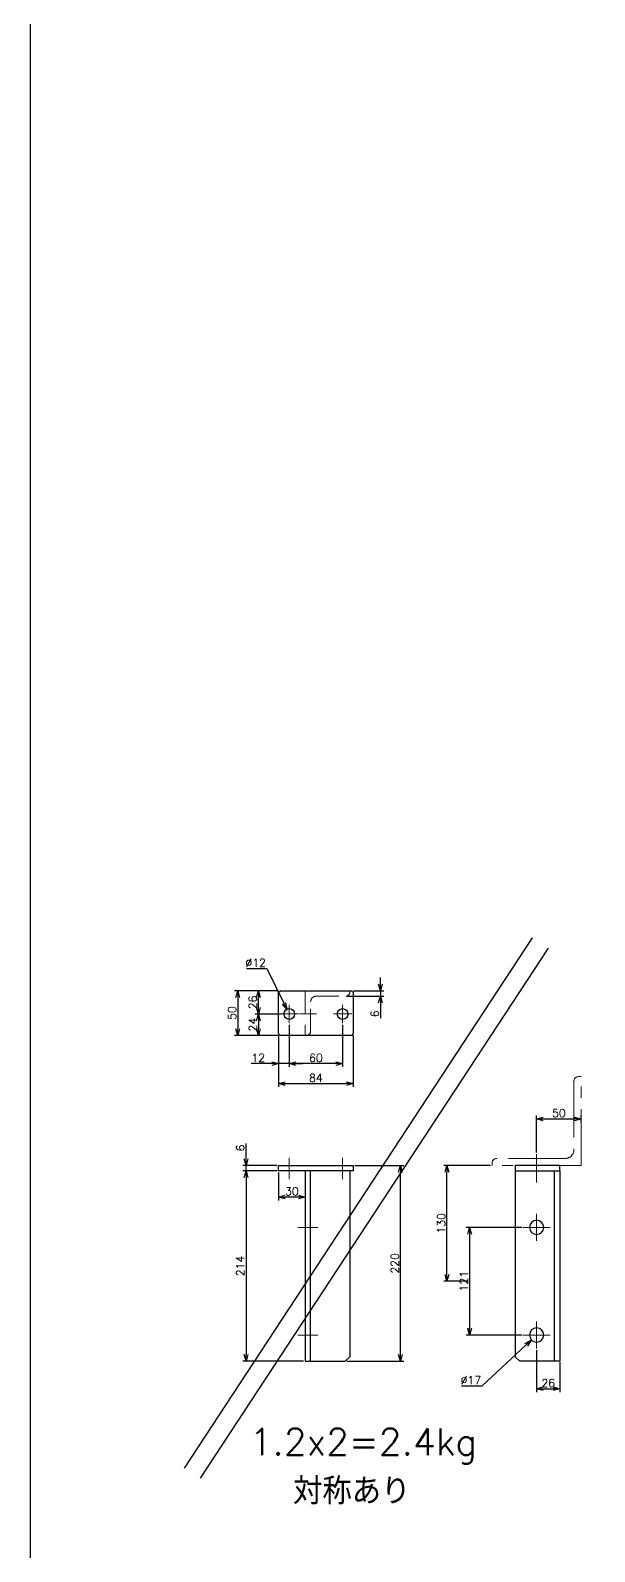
# Model space of a CAD drawing. Header units: millimetres. Extents: x -8731 to 85711, y -14522 to 31379.
# Drawn here: x 36702 to 37336, y -7337 to -5626 of the extents above; entities that cross this region are included whole.
import ezdxf

# ---------------------------------------------------------------- set-up
doc = ezdxf.new("R2010")
doc.units = ezdxf.units.MM
doc.header["$LTSCALE"] = 4
doc.header["$PDMODE"] = 99
doc.header["$PDSIZE"] = 1
for name, pattern in [('CENTER2', [28.575, 19.05, -3.175, 3.175, -3.175]), ('HIDDEN', [9.525, 6.35, -3.175]), ('PHANTOM2', [31.75, 15.875, -3.175, 3.175, -3.175, 3.175, -3.175])]:
    doc.linetypes.add(name, pattern=pattern)
for name, color, linetype, lineweight in [('04_HIDDEN', 2, 'HIDDEN', 13), ('05_CENTER', 4, 'CENTER2', 13), ('06_PHANTOM', 2, 'PHANTOM2', 13), ('08_DIM', 3, 'Continuous', 13)]:
    doc.layers.add(name, color=color, linetype=linetype, lineweight=lineweight)
doc.styles.add('KSS_TXT', font='txt.shx', dxfattribs={"bigfont": 'extfont2.shx'})
doc.dimstyles.new('KSS_DIM', dxfattribs={"dimscale": 3, "dimtxt": 3, "dimasz": 2.5, "dimexe": 1.25, "dimexo": 0.625, "dimtad": 1, "dimdsep": 46, "dimtxsty": 'KSS_TXT', "dimblk": 'OPEN30', "dimcen": 0, "dimazin": 2, "dimtfac": 0.75, "dimtmove": 0, "dimatfit": 3, "dimldrblk": 'OPEN30', "dimfxl": 1, "dimtolj": 1, "dimarcsym": 0})
doc.dimstyles.new('KSS_DIM$3', dxfattribs={"dimscale": 3, "dimtxt": 3, "dimasz": 2.5, "dimexe": 1.25, "dimexo": 0.625, "dimtad": 1, "dimtih": 1, "dimtoh": 1, "dimdsep": 46, "dimtxsty": 'KSS_TXT', "dimblk": 'OPEN30', "dimcen": 0, "dimazin": 2, "dimtfac": 0.75, "dimtofl": 0, "dimtmove": 0, "dimatfit": 3, "dimldrblk": 'OPEN30', "dimfxl": 1, "dimtolj": 1, "dimarcsym": 0})

# ---------------------------------------------------------------- blocks, each defined once
blk = doc.blocks.new('A$C75557FAE_1_1_1')
at = {"color": 0}
for p, q in [((-26, 941), (-26, 727)), ((-20, 727), (-20, 941)), ((24, 941), (24, 732)), ((-26, 727), (19, 727)), ((19, 727), (24, 732))]:
    blk.add_line(p, q, dxfattribs=at)
blk.add_lwpolyline([(-26, 947), (24, 947), (24, 941), (-26, 941)], close=True, dxfattribs=at)
for centre in [(0, 877.5), (0, 756.5)]:
    blk.add_circle(centre, 8, dxfattribs=at)
at = {"layer": '05_CENTER'}
for p, q in [((0, 928.1), (0, 959.9)), ((0, 862.3), (0, 892.7)), ((-15.2, 877.5), (15.2, 877.5)), ((0, 741.3), (0, 771.7)), ((-15.2, 756.5), (15.2, 756.5))]:
    blk.add_line(p, q, dxfattribs=at)
blk = doc.blocks.new('A$C23690BA9_1_1_1')
at = {"color": 0}
for p, q in [((20, 941), (20, 727)), ((26, 727), (26, 941)), ((70, 941), (70, 732)), ((20, 727), (65, 727)), ((70, 732), (65, 727))]:
    blk.add_line(p, q, dxfattribs=at)
blk.add_lwpolyline([(-10, 947), (74, 947), (74, 941), (-10, 941)], close=True, dxfattribs=at)
at = {"layer": '05_CENTER'}
for p, q in [((2, 931.7), (2, 955.8)), ((62, 931.7), (62, 955.8)), ((11.8, 877.5), (34.1, 877.5)), ((11.8, 756.5), (34.1, 756.5))]:
    blk.add_line(p, q, dxfattribs=at)
blk = doc.blocks.new('_Open30')
at = {"color": 0, "linetype": 'ByBlock', "lineweight": -2}
for p, q in [((-1, 0.27), (0, 0)), ((0, 0), (-1, -0.27)), ((0, 0), (-1, 0))]:
    blk.add_line(p, q, dxfattribs=at)
blk = doc.blocks.new('*D1576')
at = {"layer": '08_DIM', "color": 0, "lineweight": -2, "transparency": 16777216}
for p, q in [((36980.8, -6910.6), (36980.8, -6941.9)), ((37010.8, -6913.6), (37010.8, -6941.9)), ((37003.3, -6938.1), (36988.3, -6938.1))]:
    blk.add_line(p, q, dxfattribs=at)
at = {"layer": 'Defpoints', "color": 0, "transparency": 16777216}
for p in [(36980.8, -6908.7), (37010.8, -6911.7), (36980.8, -6938.1)]:
    blk.add_point(p, dxfattribs=at)
at = {"layer": '08_DIM', "color": 0, "lineweight": -2, "transparency": 16777216, "xscale": 7.5, "yscale": 7.5, "zscale": 7.5, "rotation": 180}
blk.add_blockref('_Open30', (36980.8, -6938.1), dxfattribs=at)
at = {"layer": '08_DIM', "color": 0, "lineweight": -2, "transparency": 16777216, "xscale": 7.5, "yscale": 7.5, "zscale": 7.5}
blk.add_blockref('_Open30', (37010.8, -6938.1), dxfattribs=at)
at = {"layer": '08_DIM', "color": 0, "transparency": 16777216, "insert": (36995.8, -6931.7), "char_height": 9, "attachment_point": 5, "style": 'KSS_TXT'}
blk.add_mtext('\\A1;30', dxfattribs=at)
blk = doc.blocks.new('*D1577')
at = {"layer": '08_DIM', "color": 0, "lineweight": -2, "transparency": 16777216}
for p, q in [((36944.6, -6681.1), (36967.5, -6681.1)), ((36967.5, -6681.1), (36986.8, -6720.2))]:
    blk.add_line(p, q, dxfattribs=at)
at = {"layer": 'Defpoints', "color": 0, "transparency": 16777216}
for p in [(36990.2, -6726.9), (36995.5, -6737.7)]:
    blk.add_point(p, dxfattribs=at)
at = {"layer": '08_DIM', "color": 0, "lineweight": -2, "transparency": 16777216, "xscale": 7.5, "yscale": 7.5, "zscale": 7.5, "rotation": 296.304268075014}
blk.add_blockref('_Open30', (36990.2, -6726.9), dxfattribs=at)
at = {"layer": '08_DIM', "color": 0, "transparency": 16777216, "insert": (36955.1, -6674.7), "char_height": 9, "attachment_point": 5, "style": 'KSS_TXT'}
blk.add_mtext('\\A1;%%C12', dxfattribs=at)
blk = doc.blocks.new('*D1578')
at = {"layer": '08_DIM', "color": 0, "lineweight": -2, "transparency": 16777216}
for p, q in [((36992.8, -6744.5), (36992.8, -6791.8)), ((37052.8, -6744.5), (37052.8, -6791.8)), ((37045.3, -6788), (37000.3, -6788))]:
    blk.add_line(p, q, dxfattribs=at)
at = {"layer": 'Defpoints', "color": 0, "transparency": 16777216}
for p in [(36992.8, -6742.6), (37052.8, -6742.6), (36992.8, -6788)]:
    blk.add_point(p, dxfattribs=at)
at = {"layer": '08_DIM', "color": 0, "lineweight": -2, "transparency": 16777216, "xscale": 7.5, "yscale": 7.5, "zscale": 7.5, "rotation": 180}
blk.add_blockref('_Open30', (36992.8, -6788), dxfattribs=at)
at = {"layer": '08_DIM', "color": 0, "lineweight": -2, "transparency": 16777216, "xscale": 7.5, "yscale": 7.5, "zscale": 7.5}
blk.add_blockref('_Open30', (37052.8, -6788), dxfattribs=at)
at = {"layer": '08_DIM', "color": 0, "transparency": 16777216, "insert": (37022.8, -6781.7), "char_height": 9, "attachment_point": 5, "style": 'KSS_TXT'}
blk.add_mtext('\\A1;60', dxfattribs=at)
blk = doc.blocks.new('*D1579')
at = {"layer": '08_DIM', "color": 0, "lineweight": -2, "transparency": 16777216}
for p, q in [((37209.5, -7150.3), (37259.2, -7104.1)), ((37186.6, -7150.3), (37209.5, -7150.3))]:
    blk.add_line(p, q, dxfattribs=at)
at = {"layer": 'Defpoints', "color": 0, "transparency": 16777216}
for p in [(37277.1, -7087.4), (37264.7, -7099)]:
    blk.add_point(p, dxfattribs=at)
at = {"layer": '08_DIM', "color": 0, "lineweight": -2, "transparency": 16777216, "xscale": 7.5, "yscale": 7.5, "zscale": 7.5, "rotation": 42.926761620393}
blk.add_blockref('_Open30', (37264.7, -7099), dxfattribs=at)
at = {"layer": '08_DIM', "color": 0, "transparency": 16777216, "insert": (37197.1, -7144), "char_height": 9, "attachment_point": 5, "style": 'KSS_TXT'}
blk.add_mtext('\\A1;%%C17', dxfattribs=at)
blk = doc.blocks.new('*D1580')
at = {"layer": '08_DIM', "color": 0, "lineweight": -2, "transparency": 16777216}
for p, q in [((36978.9, -6908.7), (36940.5, -6908.7)), ((36944.2, -6916.2), (36944.2, -7115.2)), ((37008.9, -7122.7), (36940.5, -7122.7))]:
    blk.add_line(p, q, dxfattribs=at)
at = {"layer": 'Defpoints', "color": 0, "transparency": 16777216}
for p in [(36980.8, -6908.7), (36944.2, -7122.7), (37010.8, -7122.7)]:
    blk.add_point(p, dxfattribs=at)
at = {"layer": '08_DIM', "color": 0, "lineweight": -2, "transparency": 16777216, "xscale": 7.5, "yscale": 7.5, "zscale": 7.5}
for p, rotation in [((36944.2, -6908.7), 90), ((36944.2, -7122.7), 270)]:
    blk.add_blockref('_Open30', p, dxfattribs=dict(at, rotation=rotation))
at = {"layer": '08_DIM', "color": 0, "transparency": 16777216, "insert": (36937.8, -7015.7), "char_height": 9, "attachment_point": 5, "rotation": 90, "style": 'KSS_TXT'}
blk.add_mtext('\\A1;214', dxfattribs=at)
blk = doc.blocks.new('*D1715')
at = {"layer": '08_DIM', "color": 0, "lineweight": -2, "transparency": 16777216}
for p, q in [((36983.7, -6732.3), (36954.3, -6732.3)), ((36958.1, -6739.8), (36958.1, -6748.8)), ((36980.9, -6756.3), (36954.3, -6756.3))]:
    blk.add_line(p, q, dxfattribs=at)
at = {"layer": 'Defpoints', "color": 0, "transparency": 16777216}
for p in [(36985.5, -6732.3), (36958.1, -6756.3), (36982.8, -6756.3)]:
    blk.add_point(p, dxfattribs=at)
at = {"layer": '08_DIM', "color": 0, "lineweight": -2, "transparency": 16777216, "xscale": 7.5, "yscale": 7.5, "zscale": 7.5}
for p, rotation in [((36958.1, -6732.3), 90), ((36958.1, -6756.3), 270)]:
    blk.add_blockref('_Open30', p, dxfattribs=dict(at, rotation=rotation))
at = {"layer": '08_DIM', "color": 0, "transparency": 16777216, "insert": (36951.7, -6744.3), "char_height": 9, "attachment_point": 5, "rotation": 90, "style": 'KSS_TXT'}
blk.add_mtext('\\A1;24', dxfattribs=at)
blk = doc.blocks.new('*D1716')
at = {"layer": '08_DIM', "color": 0, "lineweight": -2, "transparency": 16777216}
for p, q in [((37270.9, -6887.9), (37270.9, -6846.4)), ((37278.4, -6850.2), (37313.4, -6850.2)), ((37320.9, -6854.2), (37320.9, -6846.4))]:
    blk.add_line(p, q, dxfattribs=at)
at = {"layer": 'Defpoints', "color": 0, "transparency": 16777216}
for p in [(37320.9, -6850.2), (37320.9, -6856), (37270.9, -6889.8)]:
    blk.add_point(p, dxfattribs=at)
at = {"layer": '08_DIM', "color": 0, "lineweight": -2, "transparency": 16777216, "xscale": 7.5, "yscale": 7.5, "zscale": 7.5, "rotation": 180}
blk.add_blockref('_Open30', (37270.9, -6850.2), dxfattribs=at)
at = {"layer": '08_DIM', "color": 0, "lineweight": -2, "transparency": 16777216, "xscale": 7.5, "yscale": 7.5, "zscale": 7.5}
blk.add_blockref('_Open30', (37320.9, -6850.2), dxfattribs=at)
at = {"layer": '08_DIM', "color": 0, "transparency": 16777216, "insert": (37295.9, -6843.8), "char_height": 9, "attachment_point": 5, "style": 'KSS_TXT'}
blk.add_mtext('\\A1;50', dxfattribs=at)
blk = doc.blocks.new('A$C448B04A9_1_1_1')
at = {"color": 0}
for p, q in [((3, 100), (0, 100)), ((0, 0), (0, 100)), ((8, 18), (8, 95)), ((0, 0), (100, 0)), ((95, 8), (18, 8)), ((100, 3), (100, 0))]:
    blk.add_line(p, q, dxfattribs=at)
for centre, radius, start, end in [((3, 95), 5, 0, 90), ((18, 18), 10, 180, 270), ((95, 3), 5, 0, 90)]:
    blk.add_arc(centre, radius, start, end, dxfattribs=at)
blk = doc.blocks.new('*D1770')
at = {"layer": '08_DIM', "color": 0, "lineweight": -2, "transparency": 16777216}
for p, q in [((37066.7, -6902.7), (37121.6, -6902.7)), ((37117.8, -7115.2), (37117.8, -6910.2)), ((37057.7, -7122.7), (37121.6, -7122.7))]:
    blk.add_line(p, q, dxfattribs=at)
at = {"layer": 'Defpoints', "color": 0, "transparency": 16777216}
for p in [(37064.8, -6902.7), (37117.8, -6902.7), (37055.8, -7122.7)]:
    blk.add_point(p, dxfattribs=at)
at = {"layer": '08_DIM', "color": 0, "lineweight": -2, "transparency": 16777216, "xscale": 7.5, "yscale": 7.5, "zscale": 7.5}
for p, rotation in [((37117.8, -6902.7), 90), ((37117.8, -7122.7), 270)]:
    blk.add_blockref('_Open30', p, dxfattribs=dict(at, rotation=rotation))
at = {"layer": '08_DIM', "color": 0, "transparency": 16777216, "insert": (37111.5, -7012.7), "char_height": 9, "attachment_point": 5, "rotation": 90, "style": 'KSS_TXT'}
blk.add_mtext('\\A1;220', dxfattribs=at)
blk = doc.blocks.new('*D1848')
at = {"layer": '08_DIM', "color": 0, "lineweight": -2, "transparency": 16777216}
for p, q in [((36980.8, -6756.2), (36980.8, -6814.3)), ((37064.8, -6756.2), (37064.8, -6814.3)), ((36988.3, -6810.6), (37057.3, -6810.6))]:
    blk.add_line(p, q, dxfattribs=at)
at = {"layer": 'Defpoints', "color": 0, "transparency": 16777216}
for p in [(36980.8, -6754.3), (37064.8, -6754.3), (37064.8, -6810.6)]:
    blk.add_point(p, dxfattribs=at)
at = {"layer": '08_DIM', "color": 0, "lineweight": -2, "transparency": 16777216, "xscale": 7.5, "yscale": 7.5, "zscale": 7.5, "rotation": 180}
blk.add_blockref('_Open30', (36980.8, -6810.6), dxfattribs=at)
at = {"layer": '08_DIM', "color": 0, "lineweight": -2, "transparency": 16777216, "xscale": 7.5, "yscale": 7.5, "zscale": 7.5}
blk.add_blockref('_Open30', (37064.8, -6810.6), dxfattribs=at)
at = {"layer": '08_DIM', "color": 0, "transparency": 16777216, "insert": (37022.8, -6804.2), "char_height": 9, "attachment_point": 5, "style": 'KSS_TXT'}
blk.add_mtext('\\A1;84', dxfattribs=at)
blk = doc.blocks.new('*D1849')
at = {"layer": '08_DIM', "color": 0, "lineweight": -2, "transparency": 16777216}
for p, q in [((36992.8, -6744.5), (36992.8, -6791.8)), ((36980.8, -6756.2), (36980.8, -6791.8)), ((36973.3, -6788), (36950.1, -6788)), ((36992.8, -6788), (36980.8, -6788)), ((37000.3, -6788), (37007.8, -6788))]:
    blk.add_line(p, q, dxfattribs=at)
at = {"layer": 'Defpoints', "color": 0, "transparency": 16777216}
for p in [(36980.8, -6754.3), (36992.8, -6742.6), (36980.8, -6788)]:
    blk.add_point(p, dxfattribs=at)
at = {"layer": '08_DIM', "color": 0, "lineweight": -2, "transparency": 16777216, "xscale": 7.5, "yscale": 7.5, "zscale": 7.5}
blk.add_blockref('_Open30', (36980.8, -6788), dxfattribs=at)
at = {"layer": '08_DIM', "color": 0, "lineweight": -2, "transparency": 16777216, "xscale": 7.5, "yscale": 7.5, "zscale": 7.5, "rotation": 180}
blk.add_blockref('_Open30', (36992.8, -6788), dxfattribs=at)
at = {"layer": '08_DIM', "color": 0, "transparency": 16777216, "insert": (36957.9, -6781.7), "char_height": 9, "attachment_point": 5, "style": 'KSS_TXT'}
blk.add_mtext('\\A1;12', dxfattribs=at)
blk = doc.blocks.new('*D1850')
at = {"layer": '08_DIM', "color": 0, "lineweight": -2, "transparency": 16777216}
for p, q in [((36980.9, -6706.3), (36931.1, -6706.3)), ((36934.9, -6713.8), (36934.9, -6748.8)), ((36980.9, -6756.3), (36931.1, -6756.3))]:
    blk.add_line(p, q, dxfattribs=at)
at = {"layer": 'Defpoints', "color": 0, "transparency": 16777216}
for p in [(36982.8, -6706.3), (36934.9, -6756.3), (36982.8, -6756.3)]:
    blk.add_point(p, dxfattribs=at)
at = {"layer": '08_DIM', "color": 0, "lineweight": -2, "transparency": 16777216, "xscale": 7.5, "yscale": 7.5, "zscale": 7.5}
for p, rotation in [((36934.9, -6706.3), 90), ((36934.9, -6756.3), 270)]:
    blk.add_blockref('_Open30', p, dxfattribs=dict(at, rotation=rotation))
at = {"layer": '08_DIM', "color": 0, "transparency": 16777216, "insert": (36928.5, -6731.3), "char_height": 9, "attachment_point": 5, "rotation": 90, "style": 'KSS_TXT'}
blk.add_mtext('\\A1;50', dxfattribs=at)
blk = doc.blocks.new('*D1851')
at = {"layer": '08_DIM', "color": 0, "lineweight": -2, "transparency": 16777216}
for p, q in [((36980.9, -6706.3), (36954.3, -6706.3)), ((36958.1, -6724.8), (36958.1, -6713.8)), ((36983.7, -6732.3), (36954.3, -6732.3))]:
    blk.add_line(p, q, dxfattribs=at)
at = {"layer": 'Defpoints', "color": 0, "transparency": 16777216}
for p in [(36958.1, -6706.3), (36982.8, -6706.3), (36985.5, -6732.3)]:
    blk.add_point(p, dxfattribs=at)
at = {"layer": '08_DIM', "color": 0, "lineweight": -2, "transparency": 16777216, "xscale": 7.5, "yscale": 7.5, "zscale": 7.5}
for p, rotation in [((36958.1, -6706.3), 90), ((36958.1, -6732.3), 270)]:
    blk.add_blockref('_Open30', p, dxfattribs=dict(at, rotation=rotation))
at = {"layer": '08_DIM', "color": 0, "transparency": 16777216, "insert": (36951.7, -6719.3), "char_height": 9, "attachment_point": 5, "rotation": 90, "style": 'KSS_TXT'}
blk.add_mtext('\\A1;26', dxfattribs=at)
blk = doc.blocks.new('*D1852')
at = {"layer": '08_DIM', "color": 0, "lineweight": -2, "transparency": 16777216}
for p, q in [((37270.9, -7110.3), (37270.9, -7157.4)), ((37296.9, -7123.6), (37296.9, -7157.4)), ((37278.4, -7153.6), (37289.4, -7153.6))]:
    blk.add_line(p, q, dxfattribs=at)
at = {"layer": 'Defpoints', "color": 0, "transparency": 16777216}
for p in [(37270.9, -7108.4), (37296.9, -7121.7), (37296.9, -7153.6)]:
    blk.add_point(p, dxfattribs=at)
at = {"layer": '08_DIM', "color": 0, "lineweight": -2, "transparency": 16777216, "xscale": 7.5, "yscale": 7.5, "zscale": 7.5, "rotation": 180}
blk.add_blockref('_Open30', (37270.9, -7153.6), dxfattribs=at)
at = {"layer": '08_DIM', "color": 0, "lineweight": -2, "transparency": 16777216, "xscale": 7.5, "yscale": 7.5, "zscale": 7.5}
blk.add_blockref('_Open30', (37296.9, -7153.6), dxfattribs=at)
at = {"layer": '08_DIM', "color": 0, "transparency": 16777216, "insert": (37283.9, -7147.3), "char_height": 9, "attachment_point": 5, "style": 'KSS_TXT'}
blk.add_mtext('\\A1;26', dxfattribs=at)
blk = doc.blocks.new('*D1853')
at = {"layer": '08_DIM', "color": 0, "lineweight": -2, "transparency": 16777216}
for p, q in [((37219, -6902.7), (37166.4, -6902.7)), ((37170.1, -7025.2), (37170.1, -6910.2)), ((37193.6, -7032.7), (37166.4, -7032.7))]:
    blk.add_line(p, q, dxfattribs=at)
at = {"layer": 'Defpoints', "color": 0, "transparency": 16777216}
for p in [(37170.1, -6902.7), (37220.9, -6902.7), (37195.5, -7032.7)]:
    blk.add_point(p, dxfattribs=at)
at = {"layer": '08_DIM', "color": 0, "lineweight": -2, "transparency": 16777216, "xscale": 7.5, "yscale": 7.5, "zscale": 7.5}
for p, rotation in [((37170.1, -6902.7), 90), ((37170.1, -7032.7), 270)]:
    blk.add_blockref('_Open30', p, dxfattribs=dict(at, rotation=rotation))
at = {"layer": '08_DIM', "color": 0, "transparency": 16777216, "insert": (37163.7, -6967.7), "char_height": 9, "attachment_point": 5, "rotation": 90, "style": 'KSS_TXT'}
blk.add_mtext('\\A1;130', dxfattribs=at)
blk = doc.blocks.new('*D1854')
at = {"layer": '08_DIM', "color": 0, "lineweight": -2, "transparency": 16777216}
for p, q in [((37254.5, -6972.2), (37191.7, -6972.2)), ((37195.5, -6979.7), (37195.5, -7085.7)), ((37254.5, -7093.2), (37191.7, -7093.2))]:
    blk.add_line(p, q, dxfattribs=at)
at = {"layer": 'Defpoints', "color": 0, "transparency": 16777216}
for p in [(37256.4, -6972.2), (37195.5, -7093.2), (37256.4, -7093.2)]:
    blk.add_point(p, dxfattribs=at)
at = {"layer": '08_DIM', "color": 0, "lineweight": -2, "transparency": 16777216, "xscale": 7.5, "yscale": 7.5, "zscale": 7.5}
for p, rotation in [((37195.5, -6972.2), 90), ((37195.5, -7093.2), 270)]:
    blk.add_blockref('_Open30', p, dxfattribs=dict(at, rotation=rotation))
at = {"layer": '08_DIM', "color": 0, "transparency": 16777216, "insert": (37189.1, -7032.7), "char_height": 9, "attachment_point": 5, "rotation": 90, "style": 'KSS_TXT'}
blk.add_mtext('\\A1;121', dxfattribs=at)
blk = doc.blocks.new('*D1855')
at = {"layer": '08_DIM', "color": 0, "lineweight": -2, "transparency": 16777216}
for p, q in [((36944.2, -6895.2), (36944.2, -6878)), ((36978.9, -6902.7), (36940.5, -6902.7)), ((36978.9, -6908.7), (36940.5, -6908.7)), ((36944.2, -6908.7), (36944.2, -6902.7)), ((36944.2, -6916.2), (36944.2, -6923.7))]:
    blk.add_line(p, q, dxfattribs=at)
at = {"layer": 'Defpoints', "color": 0, "transparency": 16777216}
for p in [(36944.2, -6902.7), (36980.8, -6902.7), (36980.8, -6908.7)]:
    blk.add_point(p, dxfattribs=at)
at = {"layer": '08_DIM', "color": 0, "lineweight": -2, "transparency": 16777216, "xscale": 7.5, "yscale": 7.5, "zscale": 7.5}
for p, rotation in [((36944.2, -6902.7), 270), ((36944.2, -6908.7), 90)]:
    blk.add_blockref('_Open30', p, dxfattribs=dict(at, rotation=rotation))
at = {"layer": '08_DIM', "color": 0, "transparency": 16777216, "insert": (36937.8, -6882.9), "char_height": 9, "attachment_point": 5, "rotation": 90, "style": 'KSS_TXT'}
blk.add_mtext('\\A1;6', dxfattribs=at)
blk = doc.blocks.new('A$C6E312E5A_1_1_1')
at = {"color": 0}
for p, q in [((0, 0), (0, -50)), ((0, 0), (50, 0)), ((50, -1.5), (50, 0)), ((6, -45.5), (6, -12.5)), ((12.5, -6), (45.5, -6)), ((1.5, -50), (0, -50))]:
    blk.add_line(p, q, dxfattribs=at)
for centre, radius, start, end in [((12.5, -12.5), 6.5, 90, 180), ((45.5, -1.5), 4.5, 270, 0), ((1.5, -45.5), 4.5, 270, 0)]:
    blk.add_arc(centre, radius, start, end, dxfattribs=at)
blk = doc.blocks.new('A$C11F4477C_1_1_1')
at = {"color": 0}
blk.add_lwpolyline([(-8, 41), (72, 41), (74, 39), (74, -7), (72, -9), (-8, -9), (-10, -7), (-10, 39)], close=True, dxfattribs=at)
for centre in [(2, 15), (62, 15)]:
    blk.add_circle(centre, 6, dxfattribs=at)
at = {"layer": '05_CENTER'}
for p, q in [((2, 4.7), (2, 25.3)), ((62, 4.7), (62, 25.3)), ((12.3, 15), (-8.3, 15)), ((32.6, 15), (13.4, 15)), ((72.3, 15), (51.7, 15))]:
    blk.add_line(p, q, dxfattribs=at)
at = {"layer": '04_HIDDEN'}
blk.add_blockref('A$C6E312E5A_1_1_1', (20, 41), dxfattribs=at)
blk = doc.blocks.new('*D3981')
at = {"layer": '08_DIM', "color": 0, "lineweight": -2, "transparency": 16777216}
for p, q in [((37095.2, -6698.8), (37095.2, -6691.3)), ((37058.2, -6712.3), (37099, -6712.3)), ((37064.7, -6706.3), (37099, -6706.3)), ((37095.2, -6706.3), (37095.2, -6712.3)), ((37095.2, -6719.8), (37095.2, -6737))]:
    blk.add_line(p, q, dxfattribs=at)
at = {"layer": 'Defpoints', "color": 0, "transparency": 16777216}
for p in [(37056.3, -6712.3), (37062.8, -6706.3), (37095.2, -6712.3)]:
    blk.add_point(p, dxfattribs=at)
at = {"layer": '08_DIM', "color": 0, "lineweight": -2, "transparency": 16777216, "xscale": 7.5, "yscale": 7.5, "zscale": 7.5}
for p, rotation in [((37095.2, -6706.3), 270), ((37095.2, -6712.3), 90)]:
    blk.add_blockref('_Open30', p, dxfattribs=dict(at, rotation=rotation))
at = {"layer": '08_DIM', "color": 0, "transparency": 16777216, "insert": (37088.9, -6732.2), "char_height": 9, "attachment_point": 5, "rotation": 90, "style": 'KSS_TXT'}
blk.add_mtext('\\A1;6', dxfattribs=at)

msp = doc.modelspace()

# ---------------------------------------------------------------- linework, layer by layer
at = {"color": 3}
for p, q in [((37266.05005, -6646.6613), (36874.70486, -7242.92363)), ((37283.9269, -6658.08634), (36892.58171, -7254.34866))]:
    msp.add_line(p, q, dxfattribs=at)
msp.add_lwpolyline([(36701.83085, -4448.3668), (40312.62153, -4448.3668), (40312.62153, -7729.74587), (36701.83085, -7729.74587)], close=True)

# ---------------------------------------------------------------- block references
for name, p in [('A$C11F4477C_1_1_1', (36990.82293, -6747.28976)), ('A$C23690BA9_1_1_1', (36990.82293, -7849.72628))]:
    msp.add_blockref(name, p)
at = {"xscale": -1}
msp.add_blockref('A$C75557FAE_1_1_1', (37270.89316, -7849.72628), dxfattribs=at)
at = {"layer": '06_PHANTOM', "rotation": 90.00000000000001}
msp.add_blockref('A$C448B04A9_1_1_1', (37320.89316, -6902.72628), dxfattribs=at)

# ---------------------------------------------------------------- texts
at = {"layer": '08_DIM', "color": 6, "style": 'KSS_TXT'}
msp.add_text('1.2x2=2.4kg', height=30, dxfattribs=at).set_placement((36948.10474, -7228.21117))
at = {"layer": '08_DIM', "style": 'KSS_TXT'}
msp.add_text('対称あり', height=30, dxfattribs=at).set_placement((36997.1081, -7283.72962))

# ---------------------------------------------------------------- dimensions: what is measured, and where the dimension line sits
at = {"layer": '08_DIM'}
for p1, p2, picture, middle in [((36995.48176, -6737.66848), (36990.16411, -6726.91104), '*D1577', (36955.12019, -6681.05258)), ((37277.11707, -7087.43724), (37264.66925, -7099.01531), '*D1579', (37197.1145, -7150.33955))]:
    dim = msp.add_diameter_dim_2p(p1=p1, p2=p2, dimstyle='KSS_DIM$3', override={"dimscale": 3, "dimpost": '%%C<>', "dimarcsym": 1}, dxfattribs=at)
    dim.commit()
    dim.dimension.update_dxf_attribs({"geometry": picture, "text_midpoint": middle, "dimtype": 163})
for base, p1, p2, angle, override, picture, middle in [((37095.23661, -6712.28976), (37062.82293, -6706.28976), (37056.32293, -6712.28976), 90, {"dimscale": 3}, '*D3981', (37088.86161, -6732.16476)), ((36934.86463, -6756.28976), (36982.82293, -6706.28976), (36982.82293, -6756.28976), 90, {"dimscale": 3}, '*D1850', (36928.48338, -6731.28976)), ((36958.06837, -6706.28976), (36985.53384, -6732.28976), (36982.82293, -6706.28976), 90, {"dimscale": 3}, '*D1851', (36951.69337, -6719.28976)), ((36958.06837, -6756.28976), (36985.53384, -6732.28976), (36982.82293, -6756.28976), 90, {"dimscale": 3}, '*D1715', (36951.69337, -6744.28976)), ((37320.89316, -6850.19089), (37270.89316, -6889.80928), (37320.89316, -6856.03396), 180, {"dimscale": 3, "dimarcsym": 1}, '*D1716', (37295.89316, -6843.80964)), ((36944.20798, -6902.72628), (36980.82293, -6908.72628), (36980.82293, -6902.72628), 90, {"dimscale": 3}, '*D1855', (36937.83298, -6882.85128)), ((36944.20798, -7122.72628), (36980.82293, -6908.72628), (37010.82293, -7122.72628), 90, {"dimscale": 3}, '*D1580', (36937.83298, -7015.72628)), ((37117.84915, -6902.72628), (37055.82293, -7122.72628), (37064.82293, -6902.72628), 90, {"dimscale": 3}, '*D1770', (37111.47415, -7012.72628)), ((37170.11461, -6902.72628), (37195.47684, -7032.72628), (37220.89316, -6902.72628), 90, {"dimscale": 3}, '*D1853', (37163.73961, -6967.72628)), ((37195.47684, -7093.22628), (37256.36828, -6972.22628), (37256.36828, -7093.22628), 90, {"dimscale": 3}, '*D1854', (37189.10184, -7032.72628)), ((37296.89316, -7153.63854), (37270.89316, -7108.38284), (37296.89316, -7121.72628), 180, {"dimscale": 3}, '*D1852', (37283.89316, -7147.26354))]:
    dim = msp.add_linear_dim(base=base, p1=p1, p2=p2, angle=angle, dimstyle='KSS_DIM', override=override, dxfattribs=at)
    dim.commit()
    dim.dimension.update_dxf_attribs({"geometry": picture, "text_midpoint": middle})
for base, p1, p2, override, picture, middle in [((36980.82293, -6788.0388), (36992.82293, -6742.57885), (36980.82293, -6754.28976), {"dimscale": 3}, '*D1849', (36957.94793, -6781.6638)), ((37064.82293, -6810.5662), (36980.82293, -6754.28976), (37064.82293, -6754.28976), {"dimscale": 3}, '*D1848', (37022.82293, -6804.1912)), ((36992.82293, -6788.0388), (37052.82293, -6742.57885), (36992.82293, -6742.57885), {"dimscale": 3}, '*D1578', (37022.82293, -6781.6638)), ((36980.82293, -6938.11081), (37010.82293, -6911.72628), (36980.82293, -6908.72628), {"dimscale": 3, "dimarcsym": 1}, '*D1576', (36995.82293, -6931.73581))]:
    dim = msp.add_linear_dim(base=base, p1=p1, p2=p2, dimstyle='KSS_DIM', override=override, dxfattribs=at)
    dim.commit()
    dim.dimension.update_dxf_attribs({"geometry": picture, "text_midpoint": middle})

doc.saveas('drawing.dxf')
